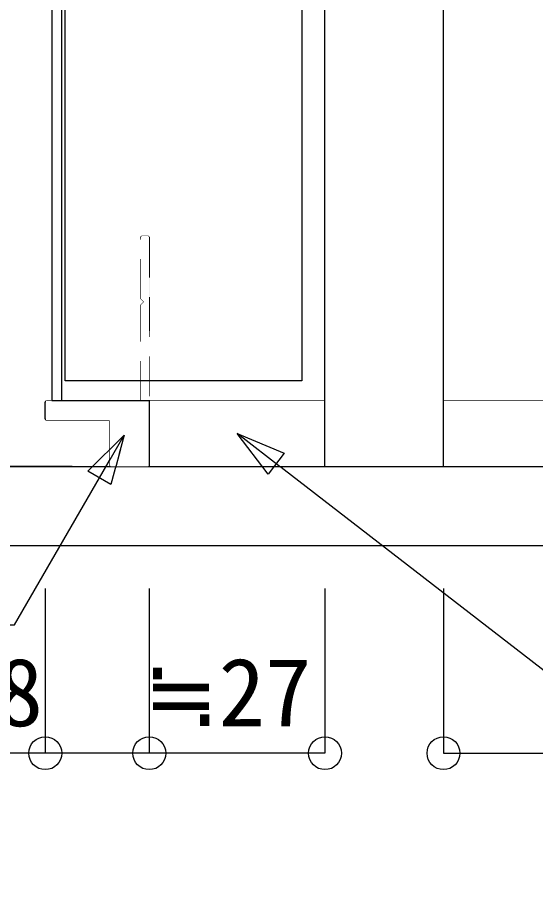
# Model space of a CAD drawing. Units: millimetres, scale not verified. Extents: x -1051 to 1051, y -744 to 744.
# Drawn here: x 540.5 to 619.2, y -231.5 to -98.4 of the extents above; entities that cross this region are included whole.
import ezdxf
from ezdxf.enums import TextEntityAlignment as Align

# ---------------------------------------------------------------- set-up
doc = ezdxf.new("R2010")
doc.units = ezdxf.units.MM
doc.header["$LTSCALE"] = 5
doc.linetypes.add('DASHED1', pattern=[1.8, 1.2, -0.6])
for name, color, linetype in [('1-0', 7, 'Continuous'), ('2-0', 7, 'Continuous'), ('3-0', 5, 'Continuous'), ('4-0', 4, 'Continuous'), ('5-0', 7, 'Continuous')]:
    doc.layers.add(name, color=color, linetype=linetype)
doc.styles.add('ＭＳ ゴシック', font='')
doc.styles.get('ＭＳ ゴシック').set_extended_font_data('MS Gothic')

msp = doc.modelspace()

# ---------------------------------------------------------------- linework, layer by layer
at = {"layer": '1-0'}
for p, q in [((263.154, -166.635), (928.436, -166.635)), ((263.154, -178.635), (928.436, -178.635))]:
    msp.add_line(p, q, dxfattribs=at)
at = {"layer": '2-0', "linetype": 'DASHED1'}
msp.add_line((559.542, -131.635), (560.242, -131.635), dxfattribs=at)
at = {"layer": '2-0'}
for p, q in [((560.542, -166.635), (560.542, -156.635)), ((560.542, -156.635), (587.242, -156.635)), ((587.242, -166.635), (587.242, -156.635)), ((605.242, -166.635), (605.242, -156.635)), ((605.242, -156.635), (662.942, -156.635)), ((560.542, -166.635), (587.242, -166.635)), ((605.242, -166.635), (662.942, -166.635))]:
    msp.add_line(p, q, dxfattribs=at)
for points in [[(559.242, -131.935), (559.247, -131.876), (559.265, -131.82), (559.292, -131.768), (559.33, -131.723), (559.375, -131.686), (559.427, -131.658), (559.483, -131.641), (559.542, -131.635)], [(560.242, -131.635), (560.271, -131.636), (560.3, -131.641), (560.329, -131.648), (560.356, -131.658), (560.383, -131.67), (560.408, -131.686), (560.432, -131.703), (560.474, -131.745), (560.491, -131.768), (560.506, -131.794), (560.519, -131.82), (560.529, -131.848), (560.536, -131.876), (560.54, -131.906), (560.542, -131.935)]]:
    msp.add_lwpolyline(points, dxfattribs=at)
at = {"layer": '4-0'}
for p, q in [((548.804, -166.635), (365.742, -166.635)), ((560.542, -185.191), (560.542, -210.191)), ((560.542, -185.191), (560.542, -210.191)), ((587.242, -185.191), (587.242, -210.191)), ((605.242, -185.191), (605.242, -210.191)), ((560.542, -210.191), (544.742, -210.191)), ((587.242, -210.191), (560.542, -210.191)), ((605.242, -210.191), (662.942, -210.191))]:
    msp.add_line(p, q, dxfattribs=at)
msp.add_lwpolyline([(544.742, -185.191), (544.742, -210.191), (516.237, -210.191)], dxfattribs=at)
for centre in [(544.742, -210.191), (560.542, -210.191), (560.542, -210.191), (587.242, -210.191), (605.242, -210.191)]:
    msp.add_circle(centre, 2.5, dxfattribs=at)

# ---------------------------------------------------------------- texts
at = {"layer": '4-0', "style": 'ＭＳ ゴシック'}
for s, p in [('15.8', (516.237, -209.191)), ('≒27', (559.639, -209.191))]:
    msp.add_text(s, height=10.35, dxfattribs=at).set_placement(p, align=Align.BOTTOM_LEFT)

# ---------------------------------------------------------------- next in the draw order: wipeouts: each hides what was drawn before it
for points in [[(560.542, -166.635), (560.542, -156.635), (587.242, -156.635), (587.242, -166.635)], [(605.242, -166.635), (605.242, -156.635), (662.942, -156.635), (662.942, -166.635)]]:
    msp.add_wipeout(points)

# ---------------------------------------------------------------- next in the draw order: linework, layer by layer
at = {"layer": '2-0', "linetype": 'DASHED1'}
msp.add_line((560.542, -131.935), (560.542, -156.635), dxfattribs=at)
msp.add_lwpolyline([(560.542, -156.635), (559.242, -156.635), (559.242, -142.135), (559.742, -141.635), (559.242, -141.135), (559.242, -131.935)], dxfattribs=at)
at = {"layer": '2-0'}
msp.add_lwpolyline([(545.042, -156.635), (560.542, -156.635), (560.542, -166.335), (560.536, -166.394), (560.519, -166.45), (560.491, -166.502), (560.454, -166.547), (560.408, -166.584), (560.356, -166.612), (560.3, -166.629), (560.242, -166.635), (554.842, -166.635), (554.783, -166.629), (554.727, -166.612), (554.675, -166.584), (554.63, -166.547), (554.592, -166.502), (554.565, -166.45), (554.547, -166.394), (554.542, -166.335), (554.542, -159.635), (545.042, -159.635), (544.983, -159.629), (544.927, -159.612), (544.875, -159.584), (544.83, -159.547), (544.792, -159.502), (544.765, -159.45), (544.747, -159.394), (544.742, -159.335), (544.742, -156.935), (544.747, -156.876), (544.765, -156.82), (544.792, -156.768), (544.83, -156.723), (544.875, -156.686), (544.927, -156.658), (544.983, -156.641)], close=True, dxfattribs=at)
for points in [[(560.519, -166.45), (560.542, -156.635), (560.536, -166.394)], [(560.536, -166.394), (560.542, -156.635), (560.542, -166.335)]]:
    msp.add_solid(points, dxfattribs=at)
at = {"layer": '3-0', "color": 7}
for p, q in [((587.242, -166.635), (587.242, 498.365)), ((605.242, -166.635), (605.242, 498.365)), ((587.242, -166.635), (605.242, -166.635))]:
    msp.add_line(p, q, dxfattribs=at)
at = {"layer": '5-0', "color": 6}
msp.add_line((664.313, -231.501), (573.892, -161.635), dxfattribs=at)
msp.add_lwpolyline([(578.6, -167.814), (573.892, -161.635), (581.058, -164.632)], close=True, dxfattribs=at)

# ---------------------------------------------------------------- next in the draw order: wipeouts: each hides what was drawn before it
msp.add_wipeout([(560.491, -166.502), (560.542, -156.635), (560.519, -166.45), (560.519, -166.45)])

# ---------------------------------------------------------------- next in the draw order: wipeouts: each hides what was drawn before it
msp.add_wipeout([(560.454, -166.547), (560.542, -156.635), (560.491, -166.502), (560.491, -166.502)])

# ---------------------------------------------------------------- next in the draw order: wipeouts: each hides what was drawn before it
msp.add_wipeout([(560.408, -166.584), (560.542, -156.635), (560.454, -166.547), (560.454, -166.547)])

# ---------------------------------------------------------------- next in the draw order: wipeouts: each hides what was drawn before it
msp.add_wipeout([(560.356, -166.612), (560.542, -156.635), (560.408, -166.584), (560.408, -166.584)])

# ---------------------------------------------------------------- next in the draw order: wipeouts: each hides what was drawn before it
msp.add_wipeout([(560.3, -166.629), (560.542, -156.635), (560.356, -166.612), (560.356, -166.612)])

# ---------------------------------------------------------------- next in the draw order: wipeouts: each hides what was drawn before it
msp.add_wipeout([(560.242, -166.635), (560.542, -156.635), (560.3, -166.629), (560.3, -166.629)])

# ---------------------------------------------------------------- next in the draw order: wipeouts: each hides what was drawn before it
msp.add_wipeout([(554.842, -166.635), (560.542, -156.635), (560.242, -166.635), (560.242, -166.635)])

# ---------------------------------------------------------------- next in the draw order: wipeouts: each hides what was drawn before it
msp.add_wipeout([(554.783, -166.629), (560.542, -156.635), (554.842, -166.635), (554.842, -166.635)])

# ---------------------------------------------------------------- next in the draw order: wipeouts: each hides what was drawn before it
msp.add_wipeout([(554.727, -166.612), (560.542, -156.635), (554.783, -166.629), (554.783, -166.629)])

# ---------------------------------------------------------------- next in the draw order: wipeouts: each hides what was drawn before it
msp.add_wipeout([(554.675, -166.584), (560.542, -156.635), (554.727, -166.612), (554.727, -166.612)])

# ---------------------------------------------------------------- next in the draw order: wipeouts: each hides what was drawn before it
msp.add_wipeout([(554.63, -166.547), (560.542, -156.635), (554.675, -166.584), (554.675, -166.584)])

# ---------------------------------------------------------------- next in the draw order: wipeouts: each hides what was drawn before it
msp.add_wipeout([(554.592, -166.502), (560.542, -156.635), (554.63, -166.547), (554.63, -166.547)])

# ---------------------------------------------------------------- next in the draw order: wipeouts: each hides what was drawn before it
msp.add_wipeout([(554.565, -166.45), (560.542, -156.635), (554.592, -166.502), (554.592, -166.502)])

# ---------------------------------------------------------------- next in the draw order: wipeouts: each hides what was drawn before it
msp.add_wipeout([(554.547, -166.394), (560.542, -156.635), (554.565, -166.45), (554.565, -166.45)])

# ---------------------------------------------------------------- next in the draw order: wipeouts: each hides what was drawn before it
msp.add_wipeout([(554.542, -166.335), (560.542, -156.635), (554.547, -166.394), (554.547, -166.394)])

# ---------------------------------------------------------------- next in the draw order: wipeouts: each hides what was drawn before it
msp.add_wipeout([(554.542, -159.635), (560.542, -156.635), (554.542, -166.335), (554.542, -166.335)])

# ---------------------------------------------------------------- next in the draw order: linework, layer by layer
msp.add_lwpolyline([(491.571, -190.717), (540.063, -190.717), (556.712, -161.882)], dxfattribs=at)
msp.add_lwpolyline([(551.219, -167.374), (556.712, -161.882), (554.701, -169.385)], close=True, dxfattribs=at)

# ---------------------------------------------------------------- next in the draw order: wipeouts: each hides what was drawn before it
msp.add_wipeout([(545.042, -156.635), (560.542, -156.635), (554.542, -159.635), (554.542, -159.635)])

# ---------------------------------------------------------------- next in the draw order: linework, layer by layer
at = {"layer": '2-0'}
for points in [[(560.506, -131.794), (560.519, -131.82), (560.542, -156.635)], [(560.519, -131.82), (560.529, -131.848), (560.542, -156.635)], [(560.529, -131.848), (560.536, -131.876), (560.542, -156.635)], [(560.536, -131.876), (560.54, -131.906), (560.542, -156.635)], [(560.54, -131.906), (560.542, -131.935), (560.542, -156.635)]]:
    msp.add_solid(points, dxfattribs=at)

# ---------------------------------------------------------------- next in the draw order: wipeouts: each hides what was drawn before it
msp.add_wipeout([(545.042, -159.635), (545.042, -156.635), (554.542, -159.635), (554.542, -159.635)])

# ---------------------------------------------------------------- next in the draw order: linework, layer by layer
at = {"layer": '3-0', "color": 7}
msp.add_line((547.242, -156.635), (547.242, 509.365), dxfattribs=at)

# ---------------------------------------------------------------- next in the draw order: wipeouts: each hides what was drawn before it
for points in [[(560.491, -131.768), (560.506, -131.794), (560.542, -156.635), (560.542, -156.635)], [(544.983, -156.641), (545.042, -156.635), (545.042, -159.635), (545.042, -159.635)]]:
    msp.add_wipeout(points)

# ---------------------------------------------------------------- next in the draw order: wipeouts: each hides what was drawn before it
for points in [[(560.474, -131.745), (560.491, -131.768), (560.542, -156.635), (560.542, -156.635)], [(544.983, -159.629), (544.983, -156.641), (545.042, -159.635), (545.042, -159.635)]]:
    msp.add_wipeout(points)

# ---------------------------------------------------------------- next in the draw order: wipeouts: each hides what was drawn before it
for points in [[(560.432, -131.703), (560.474, -131.745), (560.542, -156.635), (560.542, -156.635)], [(544.927, -156.658), (544.983, -156.641), (544.983, -159.629), (544.983, -159.629)]]:
    msp.add_wipeout(points)

# ---------------------------------------------------------------- next in the draw order: wipeouts: each hides what was drawn before it
for points in [[(560.408, -131.686), (560.432, -131.703), (560.542, -156.635), (560.542, -156.635)], [(544.927, -159.612), (544.927, -156.658), (544.983, -159.629), (544.983, -159.629)]]:
    msp.add_wipeout(points)

# ---------------------------------------------------------------- next in the draw order: wipeouts: each hides what was drawn before it
for points in [[(560.383, -131.67), (560.408, -131.686), (560.542, -156.635), (560.542, -156.635)], [(544.875, -156.686), (544.927, -156.658), (544.927, -159.612), (544.927, -159.612)]]:
    msp.add_wipeout(points)

# ---------------------------------------------------------------- next in the draw order: wipeouts: each hides what was drawn before it
for points in [[(560.356, -131.658), (560.383, -131.67), (560.542, -156.635), (560.542, -156.635)], [(544.875, -159.584), (544.875, -156.686), (544.927, -159.612), (544.927, -159.612)]]:
    msp.add_wipeout(points)

# ---------------------------------------------------------------- next in the draw order: linework, layer by layer
at = {"layer": '2-0'}
for points in [[(544.742, -159.335), (544.747, -156.876), (544.747, -159.394)], [(544.742, -156.935), (544.747, -156.876), (544.742, -159.335)], [(544.747, -159.394), (544.765, -156.82), (544.765, -159.45)], [(544.747, -156.876), (544.765, -156.82), (544.747, -159.394)], [(544.765, -159.45), (544.792, -156.768), (544.792, -159.502)], [(544.765, -156.82), (544.792, -156.768), (544.765, -159.45)], [(544.792, -159.502), (544.83, -156.723), (544.83, -159.547)], [(544.792, -156.768), (544.83, -156.723), (544.792, -159.502)], [(544.83, -156.723), (544.875, -156.686), (544.875, -159.584)], [(544.83, -159.547), (544.83, -156.723), (544.875, -159.584)]]:
    msp.add_solid(points, dxfattribs=at)

# ---------------------------------------------------------------- next in the draw order: wipeouts: each hides what was drawn before it
msp.add_wipeout([(560.329, -131.648), (560.356, -131.658), (560.542, -156.635), (560.542, -156.635)])

# ---------------------------------------------------------------- next in the draw order: wipeouts: each hides what was drawn before it
msp.add_wipeout([(560.3, -131.641), (560.329, -131.648), (560.542, -156.635), (560.542, -156.635)])

# ---------------------------------------------------------------- next in the draw order: wipeouts: each hides what was drawn before it
msp.add_wipeout([(560.271, -131.636), (560.3, -131.641), (560.542, -156.635), (560.542, -156.635)])

# ---------------------------------------------------------------- next in the draw order: wipeouts: each hides what was drawn before it
msp.add_wipeout([(560.242, -131.635), (560.271, -131.636), (560.542, -156.635), (560.542, -156.635)])

# ---------------------------------------------------------------- next in the draw order: wipeouts: each hides what was drawn before it
msp.add_wipeout([(559.742, -141.635), (560.242, -131.635), (560.542, -156.635), (560.542, -156.635)])

# ---------------------------------------------------------------- next in the draw order: wipeouts: each hides what was drawn before it
msp.add_wipeout([(559.542, -131.635), (560.242, -131.635), (559.742, -141.635), (559.742, -141.635)])

# ---------------------------------------------------------------- next in the draw order: wipeouts: each hides what was drawn before it
msp.add_wipeout([(559.483, -131.641), (559.542, -131.635), (559.742, -141.635), (559.742, -141.635)])

# ---------------------------------------------------------------- next in the draw order: wipeouts: each hides what was drawn before it
msp.add_wipeout([(559.427, -131.658), (559.483, -131.641), (559.742, -141.635), (559.742, -141.635)])

# ---------------------------------------------------------------- next in the draw order: wipeouts: each hides what was drawn before it
msp.add_wipeout([(559.375, -131.686), (559.427, -131.658), (559.742, -141.635), (559.742, -141.635)])

# ---------------------------------------------------------------- next in the draw order: wipeouts: each hides what was drawn before it
msp.add_wipeout([(559.33, -131.723), (559.375, -131.686), (559.742, -141.635), (559.742, -141.635)])

# ---------------------------------------------------------------- next in the draw order: wipeouts: each hides what was drawn before it
msp.add_wipeout([(559.292, -131.768), (559.33, -131.723), (559.742, -141.635), (559.742, -141.635)])

# ---------------------------------------------------------------- next in the draw order: wipeouts: each hides what was drawn before it
msp.add_wipeout([(559.265, -131.82), (559.292, -131.768), (559.742, -141.635), (559.742, -141.635)])

# ---------------------------------------------------------------- next in the draw order: wipeouts: each hides what was drawn before it
msp.add_wipeout([(559.247, -131.876), (559.265, -131.82), (559.742, -141.635), (559.742, -141.635)])

# ---------------------------------------------------------------- next in the draw order: wipeouts: each hides what was drawn before it
msp.add_wipeout([(559.242, -156.635), (559.742, -141.635), (560.542, -156.635), (560.542, -156.635)])

# ---------------------------------------------------------------- next in the draw order: wipeouts: each hides what was drawn before it
msp.add_wipeout([(559.242, -142.135), (559.742, -141.635), (559.242, -156.635), (559.242, -156.635)])

# ---------------------------------------------------------------- next in the draw order: wipeouts: each hides what was drawn before it
msp.add_wipeout([(559.242, -141.135), (559.247, -131.876), (559.742, -141.635), (559.742, -141.635)])

# ---------------------------------------------------------------- next in the draw order: linework, layer by layer
msp.add_solid([(559.242, -131.935), (559.247, -131.876), (559.242, -141.135)], dxfattribs=at)
at = {"layer": '3-0', "color": 7}
for points in [[(560.542, -166.635), (662.942, -166.635), (662.942, -156.646), (677.742, -156.646), (677.742, 533.365), (545.742, 533.365), (545.742, -156.635), (560.542, -156.635)], [(547.742, 506.365), (583.742, 506.365), (583.742, -153.635), (547.742, -153.635)]]:
    msp.add_lwpolyline(points, close=True, dxfattribs=at)

doc.saveas('drawing.dxf')
